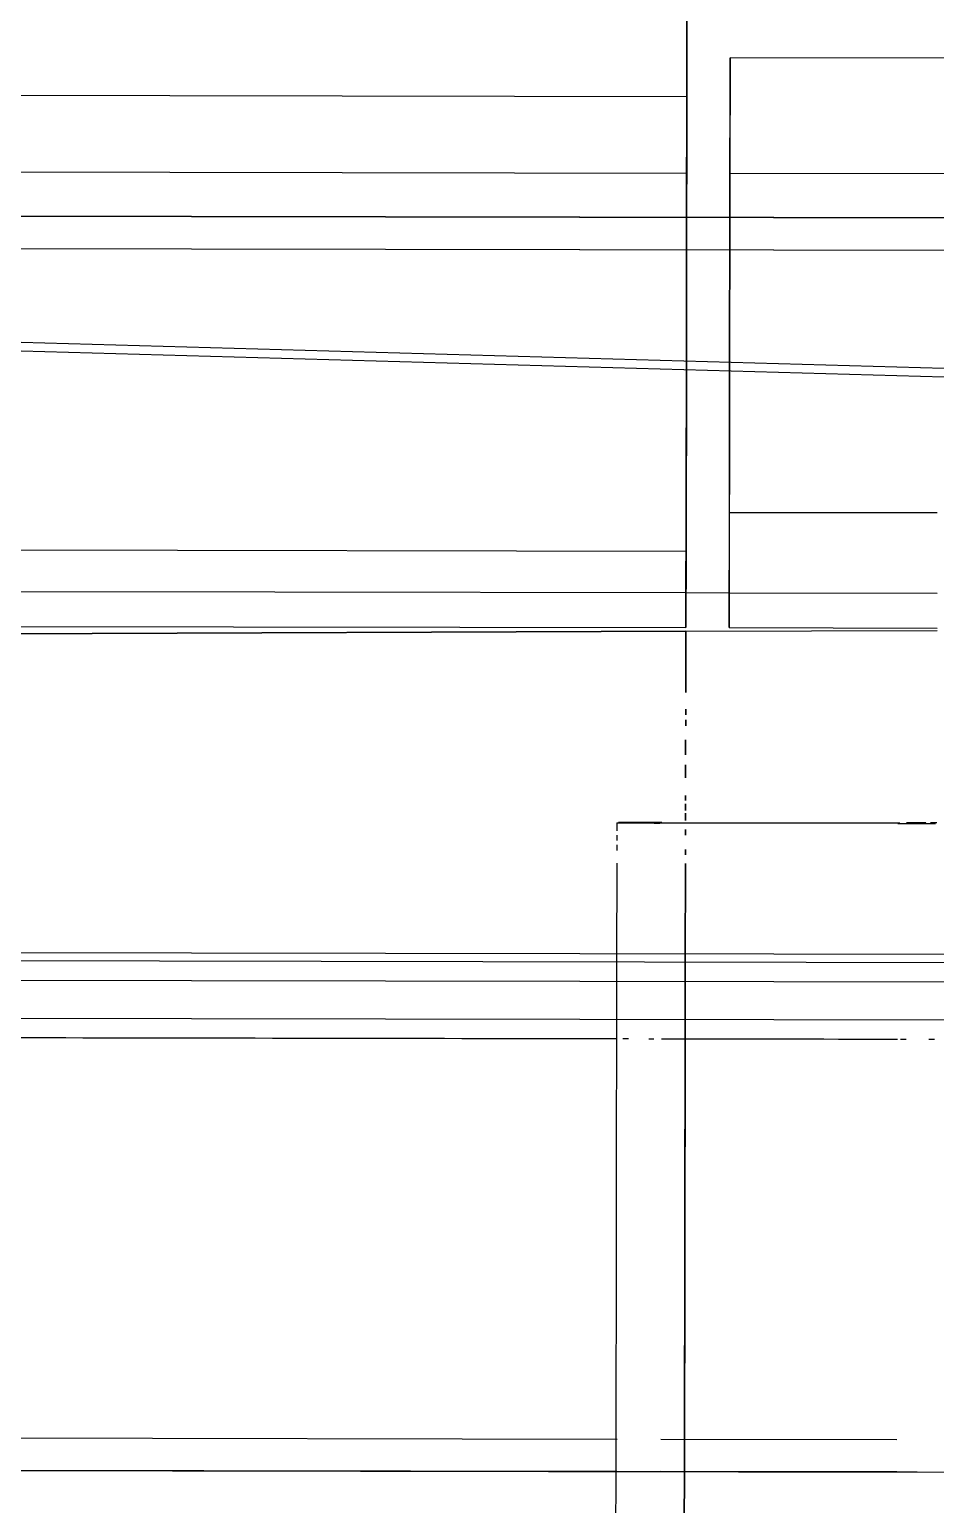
# Model space of a CAD drawing. Header units: metres. Extents: x -354 to -91, y 3 to 562.
# Drawn here: x -223.754 to -223.335, y 509.242 to 509.924 of the extents above; entities that cross this region are included whole.
import ezdxf

# ---------------------------------------------------------------- set-up
doc = ezdxf.new("R2010")
doc.units = ezdxf.units.M
doc.layers.add('A-GENM', color=7, linetype='Continuous', lineweight=25)

# ---------------------------------------------------------------- blocks, each defined once
blk = doc.blocks.new('T2DPAA-T2D-C3S-RW-M2D-100010_dwg-40802999-DRG-2873034 - CONSTRUCTION SEQUENCE STAGE A8')
at = {"color": 254, "lineweight": 25, "true_color": 0xdedede}
for p, q in [((26.61142, -640.34945), (26.48243, -639.8606)), ((26.64442, -640.47452), (26.61659, -640.36903))]:
    blk.add_line(p, q, dxfattribs=at)
at = {"color": 254, "lineweight": 25, "true_color": 0xd0d0d0}
for p, q in [((26.96346, -640.09229), (26.93195, -639.97286)), ((27.01194, -640.276), (26.96346, -640.09229)), ((27.01704, -640.29534), (27.01194, -640.276)), ((27.04156, -640.38826), (27.01704, -640.29534))]:
    blk.add_line(p, q, dxfattribs=at)
blk = doc.blocks.new('T2DPAA-T2D-PWC-RW-M2D-100010_RoadDesign_rvt-1-DRG-2873034 - CONSTRUCTION SEQUENCE STAGE A8')
at = {"color": 254, "lineweight": 25, "true_color": 0xd0d0d0, "rotation": 75.11694444444437}
blk.add_blockref('T2DPAA-T2D-C3S-RW-M2D-100010_dwg-40802999-DRG-2873034 - CONSTRUCTION SEQUENCE STAGE A8', (-1722.33704, 648.01046), dxfattribs=at)
blk = doc.blocks.new('CappingBeam_RS39A_CB04 - CappingBeam_RS39A_CB04-57951987-DRG-2873034 - CONSTRUCTION SEQUENCE STAGE A8')
at = {"layer": 'A-GENM', "color": 9, "true_color": 0xbebebe}
for points in [[(110.56871, -8.80975), (110.61202, -8.9739), (110.65534, -9.13806), (110.69865, -9.30221)], [(110.69938, -9.30497), (110.6996, -9.30581), (110.69982, -9.30665), (110.70004, -9.30748)], [(110.70242, -9.31652), (110.70263, -9.3173), (110.70284, -9.31809), (110.70305, -9.31888)], [(110.70394, -9.32226), (110.71322, -9.35742), (110.7225, -9.39259), (110.73178, -9.42775)], [(110.73211, -9.42902), (110.73234, -9.42989), (110.73257, -9.43075), (110.7328, -9.43162)], [(110.73546, -9.4417), (110.73568, -9.44255), (110.7359, -9.4434), (110.73613, -9.44424)]]:
    blk.add_open_spline(points, degree=3, dxfattribs=at)
at = {"layer": 'A-GENM', "color": 253, "true_color": 0xa3a3a3}
for points in [[(110.56871, -8.80975), (110.61202, -8.9739), (110.65534, -9.13806), (110.69865, -9.30221)], [(110.69938, -9.30497), (110.6996, -9.30581), (110.69982, -9.30665), (110.70004, -9.30748)], [(110.70242, -9.31652), (110.70263, -9.3173), (110.70284, -9.31809), (110.70305, -9.31888)], [(110.70394, -9.32226), (110.71322, -9.35742), (110.7225, -9.39259), (110.73178, -9.42775)], [(110.73211, -9.42902), (110.73234, -9.42989), (110.73257, -9.43075), (110.7328, -9.43162)], [(110.73546, -9.4417), (110.73568, -9.44255), (110.7359, -9.4434), (110.73613, -9.44424)]]:
    blk.add_open_spline(points, degree=3, dxfattribs=at)
blk = doc.blocks.new('T2D Feature Wall Adaptive V6 - 1_160 Slope-67396104-DRG-2873034 - CONSTRUCTION SEQUENCE STAGE A8')
at = {"layer": 'A-GENM', "color": 253, "true_color": 0xa3a3a3}
for p, q in [((-0.2353, 0.89779), (-0.23538, 0.03684)), ((-0.2, 0.89779), (-0.2353, 0.89779)), ((-0.2353, 0.89779), (-0.17959, 0.89779)), ((-0.2, 0.0369), (-0.2, 0.89779)), ((-0.17959, 0.89779), (-0.2, 0.89779)), ((-0.11315, 0.89779), (-0.17959, 0.89779)), ((-0.17959, 0.89779), (-0.11315, 0.89779)), ((0.01, 0.89779), (-0.11315, 0.89779)), ((-0.11315, 0.89779), (-0.0253, 0.89779)), ((-0.02533, 0.58427), (-0.0253, 0.89779)), ((-0.0253, 0.89779), (0.01, 0.89779)), ((0.01, 0.58427), (0.01, 0.89779))]:
    blk.add_line(p, q, dxfattribs=at)
blk = doc.blocks.new('T2D Feature Wall Adaptive V6 - 1_106 Slope-67396192-DRG-2873034 - CONSTRUCTION SEQUENCE STAGE A8')
at = {"layer": 'A-GENM', "color": 253, "true_color": 0xa3a3a3}
for p, q in [((-0.25576, 0.89779), (-0.25327, -1.48221)), ((-0.2, -1.48221), (-0.2, 0.89779)), ((-0.04328, -1.48221), (-0.04338, -1.38611)), ((0.00999, -1.48221), (0.00999, -1.38611)), ((-0.25327, -1.48221), (-0.2, -1.48221)), ((-0.17959, -1.48221), (-0.25327, -1.48221)), ((-0.2, -1.48221), (-0.17959, -1.48221)), ((-0.17959, -1.48221), (-0.11263, -1.48221)), ((-0.11263, -1.48221), (-0.17959, -1.48221)), ((-0.11263, -1.48221), (0.00999, -1.48221)), ((-0.04328, -1.48221), (-0.11263, -1.48221)), ((0.00999, -1.48221), (-0.04328, -1.48221))]:
    blk.add_line(p, q, dxfattribs=at)
blk = doc.blocks.new('StitchPour_RS39A_05 - StitchPour_RS39A_05-60503718-DRG-2873034 - CONSTRUCTION SEQUENCE STAGE A8')
at = {"layer": 'A-GENM', "color": 9, "true_color": 0xbebebe}
for points in [[(110.3764, -8.86485), (110.4194, -9.0278), (110.46239, -9.19075), (110.50539, -9.3537)], [(110.51056, -9.37328), (110.51984, -9.40845), (110.52912, -9.44361), (110.53839, -9.47877)]]:
    blk.add_open_spline(points, degree=3, dxfattribs=at)
at = {"layer": 'A-GENM', "color": 253, "true_color": 0xa3a3a3}
blk.add_open_spline([(110.3764, -8.86485), (110.46632, -9.20562), (110.66893, -9.97348), (110.97168, -11.12086), (111.18451, -11.92748), (111.28466, -12.30701)], degree=3, knots=[0.1334216, 0.1334216, 0.1334216, 0.1334216, 0.1666667, 0.2083333, 0.2453612, 0.2453612, 0.2453612, 0.2453612], dxfattribs=at)
blk = doc.blocks.new('Barrier-Precast-MPB-03-B - Typical-63995157-DRG-2873034 - CONSTRUCTION SEQUENCE STAGE A8')
at = {"layer": 'A-GENM', "color": 253, "true_color": 0xa3a3a3}
for p, q in [((-0.57917, 3.57653), (-0.57959, 0.01656)), ((0, 0.01402), (0.00042, 3.57399)), ((-0.57959, 0.00965), (-0.57917, 3.56962)), ((-0.22659, 0.00958), (-0.22616, 3.56955)), ((-0.20899, 0.00964), (-0.20856, 3.56961)), ((-0.5646, 0.00959), (-0.5645, 0.79736)), ((-0.56459, 0.01661), (-0.5645, 0.79736)), ((-0.01494, 0.53986), (-0.01492, 0.64896)), ((0.00006, 0.53986), (0.00008, 0.64896)), ((-0.015, 0.01655), (-0.01494, 0.51961)), ((0, 0.01649), (0.00006, 0.5196))]:
    blk.add_line(p, q, dxfattribs=at)
blk = doc.blocks.new('Barrier-Bracket-Assembly-Type02 - bracket-67298847-DRG-2873034 - CONSTRUCTION SEQUENCE STAGE A8')
at = {"layer": 'A-GENM', "color": 253, "true_color": 0xa3a3a3}
for p, q in [((-1096.63496, 509.55694), (-1096.63497, 509.55332)), ((-1096.63496, 509.55698), (-1096.63418, 509.5572)), ((-1096.62696, 509.55697), (-1096.62618, 509.55719)), ((-1096.50503, 509.55673), (-1096.61503, 509.55693)), ((-1096.50503, 509.55674), (-1096.615, 509.55694)), ((-1096.61413, 509.55718), (-1096.50413, 509.55698)), ((-1096.6141, 509.55719), (-1096.50413, 509.55699)), ((-1096.49218, 509.55695), (-1096.49296, 509.55673)), ((-1096.63497, 509.55127), (-1096.63497, 509.54891)), ((-1096.63498, 509.54684), (-1096.63498, 509.54421)), ((-1096.63499, 509.53841), (-1096.63507, 509.49268)), ((-1096.63507, 509.49268), (-1096.63549, 509.25729)), ((-1096.63549, 509.25729), (-1096.63598, 508.98206))]:
    blk.add_line(p, q, dxfattribs=at)
for centre, major_axis, start_param, end_param in [((-1096.61496, 509.55695), (-0.02, 0.00004), 0, 0.519881), ((-1096.61418, 509.55716), (-0.02, 0.00004), 5.335881, 6.279468), ((-1096.61496, 509.55695), (-0.02, 0.00004), 0.519881, 1.567079), ((-1096.61496, 509.55695), (-0.012, 0.00002), 0, 1.04348), ((-1096.61418, 509.55716), (-0.012, 0.00002), 4.711408, 6.279468), ((-1096.61418, 509.55716), (-0.02, 0.00004), 5.016903, 5.151967), ((-1096.61496, 509.55695), (-0.012, 0.00002), 1.305279, 1.564569), ((-1096.61418, 509.55716), (-0.02, 0.00004), 4.715035, 4.867255), ((-1096.50496, 509.55675), (-0.02, 0.00004), 1.567079, 1.828878), ((-1096.50496, 509.55675), (-0.012, 0.00002), 1.567079, 2.037181), ((-1096.50418, 509.55697), (-0.012, 0.00002), 3.141593, 4.446872), ((-1096.50496, 509.55675), (-0.02, 0.00004), 1.828878, 1.843212), ((-1096.50418, 509.55697), (-0.02, 0.00004), 4.446872, 4.480282), ((-1096.50496, 509.55675), (-0.02, 0.00004), 1.843212, 2.045144), ((-1096.50496, 509.55675), (-0.012, 0.00002), 2.037181, 2.090678), ((-1096.50496, 509.55675), (-0.012, 0.00002), 2.090678, 2.352477), ((-1096.50418, 509.55697), (-0.02, 0.00004), 4.269196, 4.403906), ((-1096.50496, 509.55675), (-0.012, 0.00002), 2.352477, 2.614276), ((-1096.50496, 509.55675), (-0.02, 0.00004), 2.090678, 2.614276), ((-1096.50496, 509.55675), (-0.012, 0.00002), 2.614276, 3.137875), ((-1096.50418, 509.55697), (-0.02, 0.00004), 3.686652, 3.923273)]:
    blk.add_ellipse(centre, major_axis=major_axis, ratio=0.001035, start_param=start_param, end_param=end_param, dxfattribs=at)
blk = doc.blocks.new('SCR_SW_4 - SCR_SW_4-66993695-DRG-2873034 - CONSTRUCTION SEQUENCE STAGE A8')
at = {"layer": 'A-GENM', "color": 253, "true_color": 0xa3a3a3}
for p, q in [((0.00672, 0.26749), (1.10042, 0.29634)), ((1.10043, 0.29238), (0.00672, 0.26353)), ((1.10244, 0.00001), (0.00009, 0)), ((-0.00001, -0.00396), (1.10247, -0.00395))]:
    blk.add_line(p, q, dxfattribs=at)
blk = doc.blocks.new('T2DPAA-T2D-C3S-RS-M3D-100334_rvt-1-DRG-2873034 - CONSTRUCTION SEQUENCE STAGE A8')
at = {"layer": 'A-GENM', "color": 253, "true_color": 0xa3a3a3}
for p, q in [((-1096.60263, 509.89253), (-1096.60238, 510.03163)), ((-1096.60238, 510.03163), (-1096.60263, 509.89253)), ((-1096.60252, 509.95546), (-1096.60263, 509.89253)), ((-1096.60263, 509.89253), (-1096.60252, 509.95546)), ((-1096.60263, 509.89253), (-1096.60273, 509.83683)), ((-1096.60273, 509.83683), (-1096.60263, 509.89253)), ((-1096.60285, 509.77039), (-1096.60273, 509.83683)), ((-1096.60273, 509.83683), (-1096.60285, 509.77039)), ((-1096.60273, 509.83683), (-1096.60285, 509.77039)), ((-1096.60285, 509.77039), (-1096.60273, 509.83683)), ((-1096.60285, 509.77039), (-1096.60306, 509.64724)), ((-1096.60306, 509.64724), (-1096.60285, 509.77039)), ((-1096.60297, 509.70279), (-1096.60285, 509.77039)), ((-1096.60285, 509.77039), (-1096.60297, 509.70279)), ((-1096.60306, 509.64724), (-1096.60297, 509.70279)), ((-1096.60297, 509.70279), (-1096.60306, 509.64724)), ((-1096.91658, 509.64429), (-1096.60307, 509.64561)), ((-1096.60307, 509.64561), (-1096.91658, 509.64429)), ((-1096.60312, 509.61731), (-1096.60307, 509.64561)), ((-1096.60307, 509.64561), (-1096.60312, 509.61731)), ((-1096.60307, 509.64561), (-1096.60312, 509.61731)), ((-1096.60312, 509.61731), (-1096.60307, 509.64561)), ((-1096.60307, 509.64561), (-1096.48697, 509.64595)), ((-1096.60307, 509.64561), (-1096.48697, 509.64595)), ((-1096.60314, 509.60697), (-1096.60313, 509.60952)), ((-1096.60313, 509.60952), (-1096.60314, 509.60697)), ((-1096.60313, 509.60952), (-1096.60314, 509.60697)), ((-1096.60314, 509.60697), (-1096.60313, 509.60952)), ((-1096.60315, 509.60188), (-1096.60314, 509.60462)), ((-1096.60314, 509.60462), (-1096.60315, 509.60188)), ((-1096.60314, 509.60462), (-1096.60315, 509.60188)), ((-1096.60315, 509.60188), (-1096.60314, 509.60462)), ((-1096.60317, 509.58851), (-1096.60316, 509.5953)), ((-1096.60316, 509.5953), (-1096.60317, 509.58851)), ((-1096.60316, 509.5953), (-1096.60317, 509.58851)), ((-1096.60317, 509.58851), (-1096.60316, 509.5953)), ((-1096.60319, 509.57782), (-1096.60318, 509.58378)), ((-1096.60318, 509.58378), (-1096.60319, 509.57782)), ((-1096.60318, 509.58378), (-1096.60319, 509.57782)), ((-1096.60319, 509.57782), (-1096.60318, 509.58378)), ((-1096.60321, 509.56726), (-1096.6032, 509.5697)), ((-1096.6032, 509.5697), (-1096.60321, 509.56726)), ((-1096.6032, 509.5697), (-1096.60321, 509.56726)), ((-1096.60321, 509.56726), (-1096.6032, 509.5697)), ((-1096.60321, 509.56271), (-1096.60321, 509.56579)), ((-1096.60321, 509.56579), (-1096.60321, 509.56271)), ((-1096.60321, 509.56579), (-1096.60321, 509.56271)), ((-1096.60321, 509.56271), (-1096.60321, 509.56579)), ((-1096.60322, 509.55812), (-1096.60322, 509.56145)), ((-1096.60322, 509.56145), (-1096.60322, 509.55812)), ((-1096.60322, 509.56145), (-1096.60322, 509.55812)), ((-1096.60322, 509.55812), (-1096.60322, 509.56145)), ((-1096.60324, 509.55131), (-1096.60323, 509.55387)), ((-1096.60323, 509.55387), (-1096.60324, 509.55131)), ((-1096.60323, 509.55387), (-1096.60324, 509.55131)), ((-1096.60324, 509.55131), (-1096.60323, 509.55387)), ((-1096.60325, 509.5422), (-1096.60325, 509.54463)), ((-1096.60325, 509.54463), (-1096.60325, 509.5422)), ((-1096.60325, 509.54463), (-1096.60325, 509.5422)), ((-1096.60325, 509.5422), (-1096.60325, 509.54463)), ((-1096.60334, 509.49262), (-1096.60326, 509.53823)), ((-1096.60326, 509.53823), (-1096.60334, 509.49262)), ((-1096.60326, 509.53823), (-1096.60334, 509.49262)), ((-1096.60334, 509.49262), (-1096.60326, 509.53823)), ((-1096.6034, 509.45724), (-1096.60334, 509.49262)), ((-1096.60334, 509.49262), (-1096.6034, 509.45724)), ((-1096.60334, 509.49262), (-1096.6034, 509.45724)), ((-1096.6034, 509.45724), (-1096.60334, 509.49262))]:
    blk.add_line(p, q, dxfattribs=at)
at = {"layer": 'A-GENM', "color": 9, "true_color": 0xbebebe}
for p, q in [((-1096.6034, 509.45724), (-1096.60376, 509.25724)), ((-1096.60376, 509.25724), (-1096.6034, 509.45724)), ((-1096.60355, 509.37395), (-1096.6034, 509.45724)), ((-1096.6034, 509.45724), (-1096.60355, 509.37395)), ((-1096.60376, 509.25724), (-1096.60355, 509.37395)), ((-1096.60355, 509.37395), (-1096.60376, 509.25724)), ((-1096.6038, 509.23217), (-1096.60376, 509.25723)), ((-1096.60376, 509.25723), (-1096.6038, 509.23217)), ((-1096.60376, 509.25723), (-1096.6038, 509.23217)), ((-1096.6038, 509.23217), (-1096.60376, 509.25723))]:
    blk.add_line(p, q, dxfattribs=at)
at = {"layer": 'A-GENM', "color": 253, "true_color": 0xa3a3a3, "flags": 128}
for points in [[(-1096.60273, 509.83683), (-1096.60267, 509.86721), (-1096.60263, 509.89253)], [(-1096.60263, 509.89253), (-1096.60267, 509.86721), (-1096.60273, 509.83683)]]:
    blk.add_lwpolyline(points, dxfattribs=at)
at = {"layer": 'A-GENM', "color": 253, "lineweight": 25, "true_color": 0xa3a3a3}
for name, p, rotation in [('CappingBeam_RS39A_CB04 - CappingBeam_RS39A_CB04-57951987-DRG-2873034 - CONSTRUCTION SEQUENCE STAGE A8', (-1134.0578, 404.8616), 75.11694444444437), ('StitchPour_RS39A_05 - StitchPour_RS39A_05-60503718-DRG-2873034 - CONSTRUCTION SEQUENCE STAGE A8', (-1134.0578, 404.8616), 75.11694444444437), ('T2D Feature Wall Adaptive V6 - 1_106 Slope-67396192-DRG-2873034 - CONSTRUCTION SEQUENCE STAGE A8', (-1095.10083, 509.65456), 269.8981467655919), ('T2D Feature Wall Adaptive V6 - 1_160 Slope-67396104-DRG-2873034 - CONSTRUCTION SEQUENCE STAGE A8', (-1097.50083, 509.65883), 269.8981467655939), ('Barrier-Precast-MPB-03-B - Typical-63995157-DRG-2873034 - CONSTRUCTION SEQUENCE STAGE A8', (-1097.15452, 509.25821), 269.9048974705374)]:
    blk.add_blockref(name, p, dxfattribs=dict(at, rotation=rotation))
at = {"layer": 'A-GENM', "color": 253, "lineweight": 25, "true_color": 0xa3a3a3, "extrusion": (0, 0, -1), "rotation": 0.1018919239195572}
blk.add_blockref('SCR_SW_4 - SCR_SW_4-66993695-DRG-2873034 - CONSTRUCTION SEQUENCE STAGE A8', (1096.35709, 509.49614), dxfattribs=at)
at = {"layer": 'A-GENM', "color": 253, "lineweight": 25, "true_color": 0xa3a3a3}
blk.add_blockref('Barrier-Bracket-Assembly-Type02 - bracket-67298847-DRG-2873034 - CONSTRUCTION SEQUENCE STAGE A8', (0, 0), dxfattribs=at)

msp = doc.modelspace()

# ---------------------------------------------------------------- block references
at = {"lineweight": 5}
for name in ['T2DPAA-T2D-C3S-RS-M3D-100334_rvt-1-DRG-2873034 - CONSTRUCTION SEQUENCE STAGE A8', 'T2DPAA-T2D-PWC-RW-M2D-100010_RoadDesign_rvt-1-DRG-2873034 - CONSTRUCTION SEQUENCE STAGE A8']:
    msp.add_blockref(name, (873.15239, 0), dxfattribs=at)

doc.saveas('drawing.dxf')
